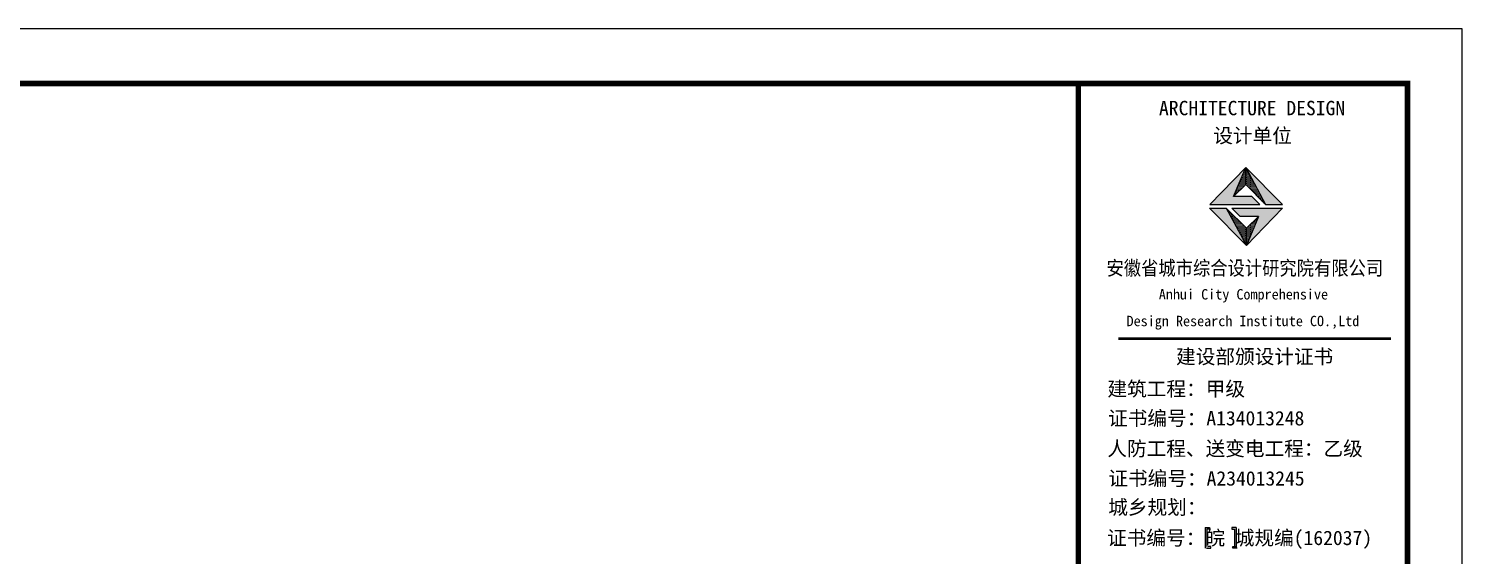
# Model space of a CAD drawing. Extents: x 69728788 to 150676229, y 15322671 to 43663798.
# Drawn here: x 75223446 to 75275784, y 20020083 to 20039303 of the extents above; entities that cross this region are included whole.
import ezdxf

# ---------------------------------------------------------------- set-up
doc = ezdxf.new("R2010")
doc.units = 0
doc.header["$LTSCALE"] = 1000
doc.header["$MEASUREMENT"] = 0
doc.layers.add('PUB_TITLE', color=4, linetype='CONTINUOUS')
doc.layers.add('图框', color=253, linetype='CONTINUOUS')
doc.styles.add('黑体', font='simhei.ttf', dxfattribs={"width": 0.6, "height": 4.3})

msp = doc.modelspace()

# ---------------------------------------------------------------- hatches: boundary and pattern name
at = {"layer": '图框'}
for color, points in [(1, [(75267427.3, 20033182.6), (75267882.6, 20034238.7), (75266569.8, 20032889.5), (75268397.7, 20032889.5), (75268094.4, 20033182.6)]), (1, [(75268599.8, 20032883.9), (75269218.7, 20032883.9), (75267882.6, 20034238.7)]), (1, [(75267161.8, 20032753.7), (75266554.9, 20032753.7), (75267900.4, 20031387.1)]), (1, [(75267371.1, 20032757.8), (75267669.5, 20032444.5), (75268345.6, 20032444.5), (75267900.4, 20031387.1), (75269219.7, 20032757.8)]), (4, [(75266457.2, 20021041.4), (75266559.8, 20021041.4), (75266559.8, 20021092.7), (75266512.5, 20021092.7), (75266402, 20021092.7), (75266402, 20020347.9), (75266512.5, 20020347.9), (75266559.8, 20020347.9), (75266559.8, 20020399.1), (75266457.2, 20020399.1)]), (4, [(75267467.3, 20020399.1), (75267364.7, 20020399.1), (75267364.7, 20020347.9), (75267412, 20020347.9), (75267522.5, 20020347.9), (75267522.5, 20021092.7), (75267412, 20021092.7), (75267364.7, 20021092.7), (75267364.7, 20021041.4), (75267467.3, 20021041.4)])]:
    msp.add_hatch(color=color, dxfattribs=at).paths.add_polyline_path(points)
h = msp.add_hatch(dxfattribs=at)
h.set_pattern_fill('DOTS', color=256, scale=600, style=0)
h.set_pattern_definition([(360, (70709156.957, 21756338.387), (18.75, 37.5), [0, -37.5])])
h.paths.add_polyline_path([(75267900.4, 20031387.1), (75267900.4, 20032017), (75267161.8, 20032753.7)])
h.paths.add_polyline_path([(75268345.6, 20032444.5), (75267900.4, 20032017), (75267900.4, 20031387.1)])
h.paths.add_polyline_path([(75267882.6, 20034238.7), (75267882.6, 20033617.6), (75268599.8, 20032883.9)])
h.paths.add_polyline_path([(75267882.6, 20033617.6), (75267882.6, 20034238.7), (75267427.3, 20033182.6)])

# ---------------------------------------------------------------- linework, layer by layer
at = {"layer": 'PUB_TITLE'}
msp.add_lwpolyline([(75107584.3, 19920502.8), (75275784.3, 19920502.8), (75275784.3, 20039302.8), (75107584.3, 20039302.8)], close=True, dxfattribs=at)
at = {"layer": 'PUB_TITLE', "const_width": 200}
msp.add_lwpolyline([(75112584.3, 19922502.8), (75273784.3, 19922502.8), (75273784.3, 20037302.8), (75112584.3, 20037302.8)], close=True, dxfattribs=at)
at = {"layer": '图框'}
for p, q in [((75267427.3, 20033182.6), (75267882.6, 20034238.7)), ((75267882.6, 20034238.7), (75268599.8, 20032883.9)), ((75267900.4, 20031387.1), (75266554.9, 20032753.7)), ((75266554.9, 20032753.7), (75267161.8, 20032753.7)), ((75267900.4, 20031387.1), (75266554.9, 20032753.7)), ((75266554.9, 20032753.7), (75267161.8, 20032753.7)), ((75266554.9, 20032753.7), (75267161.8, 20032753.7)), ((75267900.4, 20032017), (75267161.8, 20032753.7)), ((75267371.1, 20032757.8), (75269219.7, 20032757.8)), ((75267669.5, 20032444.5), (75267371.1, 20032757.8)), ((75268345.6, 20032444.5), (75267669.5, 20032444.5)), ((75269219.7, 20032757.8), (75267900.4, 20031387.1)), ((75267900.4, 20032017), (75268345.6, 20032444.5)), ((75268345.6, 20032444.5), (75267900.4, 20031387.1)), ((75267900.4, 20031387.1), (75267900.4, 20032017)), ((75267900.4, 20031387.1), (75267900.4, 20032017)), ((75267900.4, 20031387.1), (75267900.4, 20032017))]:
    msp.add_line(p, q, dxfattribs=at)
at = {"layer": '图框', "color": 1}
for p, q in [((75267900.4, 20031387.1), (75266554.9, 20032753.7)), ((75267161.8, 20032753.7), (75267900.4, 20031387.1))]:
    msp.add_line(p, q, dxfattribs=at)
at = {"layer": '图框', "color": 4}
for p, q in [((75266402, 20021092.7), (75266512.5, 20021092.7)), ((75266402, 20021092.7), (75266402, 20020347.9)), ((75266559.8, 20021041.4), (75266457.2, 20021041.4)), ((75266457.2, 20021041.4), (75266457.2, 20020399.1)), ((75266512.5, 20021092.7), (75266559.8, 20021092.7)), ((75266559.8, 20021092.7), (75266559.8, 20021041.4)), ((75267412, 20021092.7), (75267364.7, 20021092.7)), ((75267364.7, 20021092.7), (75267364.7, 20021041.4)), ((75267364.7, 20021041.4), (75267467.3, 20021041.4)), ((75267522.5, 20021092.7), (75267412, 20021092.7)), ((75267467.3, 20021041.4), (75267467.3, 20020399.1)), ((75267522.5, 20021092.7), (75267522.5, 20020347.9)), ((75266605.8, 20020399.1), (75266503.2, 20020399.1)), ((75266605.8, 20020347.9), (75266605.8, 20020399.1)), ((75267410.6, 20020347.9), (75267410.6, 20020399.1)), ((75267410.6, 20020399.1), (75267513.2, 20020399.1)), ((75266448, 20020347.9), (75266558.4, 20020347.9)), ((75266558.4, 20020347.9), (75266605.8, 20020347.9)), ((75267458, 20020347.9), (75267410.6, 20020347.9)), ((75267568.4, 20020347.9), (75267458, 20020347.9))]:
    msp.add_line(p, q, dxfattribs=at)
for points, const_width in [([(75273784.3, 19922502.8), (75261765.8, 19922502.8), (75261765.8, 20037302.8), (75273784.3, 20037302.8)], 197.2), ([(75263223.2, 20027990.8), (75273183.2, 20027990.8)], 99.6)]:
    msp.add_lwpolyline(points, dxfattribs=dict(at, const_width=const_width))
at = {"layer": '图框'}
for points in [[(75268094.4, 20033182.6), (75267427.3, 20033182.6), (75267882.6, 20033617.6), (75268599.8, 20032883.9), (75269218.7, 20032883.9), (75267882.6, 20034238.7), (75266569.8, 20032889.5), (75268397.7, 20032889.5), (75268094.4, 20033182.6)], [(75267882.6, 20034238.7), (75267882.6, 20033617.6)]]:
    msp.add_lwpolyline(points, dxfattribs=at)

# ---------------------------------------------------------------- texts
at = {"layer": '图框', "color": 4, "style": '黑体'}
for s, height, p in [('ARCHITECTURE DESIGN', 525.888, (75264709.3, 20036143.4)), ('设计单位', 525.89, (75266691.9, 20035136.2)), ('Anhui City Comprehensive ', 378.48, (75264704, 20029419.8)), (' Design Research Institute CO.,Ltd', 378.48, (75263269.2, 20028445.8)), ('建设部颁设计证书', 525.89, (75265334.2, 20027073.5)), (' 建筑工程：甲级', 525.89, (75262471.7, 20025895.1)), ('证书编号：A134013248', 525.888, (75262852.1, 20024823.4)), ('人防工程、送变电工程：乙级', 525.888, (75262824.5, 20023716)), ('证书编号：A234013245', 525.888, (75262861.7, 20022627.7)), ('城乡规划：', 525.89, (75262857.8, 20021577.1)), ('证书编号：皖 城规编(162037)', 525.888, (75262815.7, 20020456.8))]:
    msp.add_text(s, height=height, dxfattribs=at).set_placement(p)
at = {"layer": '图框', "color": 4, "style": '黑体', "width": 0.88}
msp.add_text('安徽省城市综合设计研究院有限公司', height=525.888, dxfattribs=at).set_placement((75262795.6, 20030303.7))

doc.saveas('drawing.dxf')
